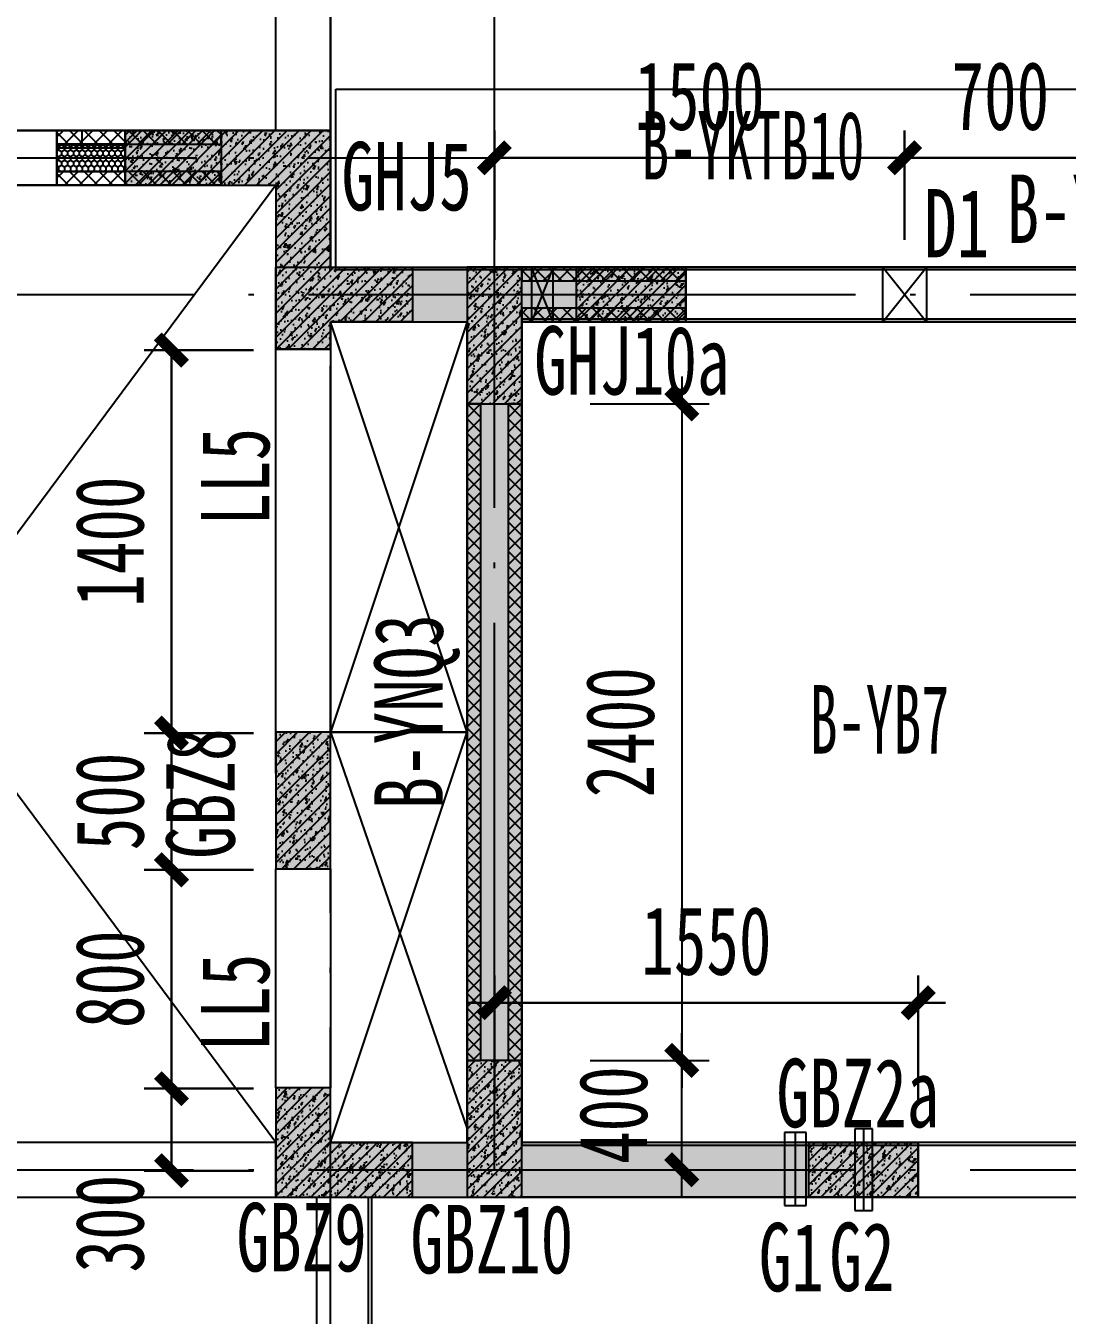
# Model space of a CAD drawing. Extents: x -3200781797 to -8106663, y 494714 to 1244925.
# Drawn here: x -8160214 to -8156406, y 1013206 to 1017921 of the extents above; entities that cross this region are included whole.
import ezdxf
from ezdxf.enums import TextEntityAlignment as Align
from ezdxf.xclip import XClip

# ---------------------------------------------------------------- set-up
doc = ezdxf.new("R2010")
doc.units = 0
doc.header["$LTSCALE"] = 1000
doc.header["$MEASUREMENT"] = 0
doc.header["$XCLIPFRAME"] = 0
for name, pattern in [('120-墙体$0$CENTER2', [1.125, 0.75, -0.125, 0.125, -0.125]), ('120-墙体$0$CONTINOUS', [0]), ('125-核心筒-标准层$0$CONTINOUS', [0]), ('3#-轴线$0$DOTE', [2.42, 2, -0.2, 0.02, -0.2]), ('3#4#5#$0$DASH', [0.35, 0.25, -0.1]), ('DASH', [0.35, 0.25, -0.1])]:
    doc.linetypes.add(name, pattern=pattern)
doc.layers.get('Defpoints').update_dxf_attribs({"color": 30, "linetype": 'DASH'})
for name, color, linetype in [('120-墙体$0$DUCT-排烟中心线', 5, '120-墙体$0$CENTER2'), ('120-墙体$0$DUCT-排烟管', 2, 'Continuous'), ('120-墙体$0$DUCT-送风中心线', 5, '120-墙体$0$CENTER2'), ('120-墙体$0$DUCT-送风管', 4, 'Continuous'), ('120-墙体$0$S-WALL', 40, 'Continuous'), ('120-墙体$0$S-WALL-BEAM', 120, 'Continuous'), ('120-墙体$0$S-WALL-COLU', 252, '120-墙体$0$CONTINOUS'), ('120-墙体$0$S-WALL-COLU-HATC', 16, 'Continuous'), ('120-墙体$0$S-WALL-HATC', 253, 'Continuous'), ('120-墙体$0$提结构条件', 7, 'Continuous'), ('120-墙体$0$暖-首层和标准层暖通套管_TZ$0$H-暖洞-穿梁', 3, 'Continuous'), ('125-核心筒-标准层$0$HATCH', 254, 'Continuous'), ('125-核心筒-标准层$0$S-SLAB-HOLE', 5, 'Continuous'), ('125-核心筒-标准层$0$S-WALL', 40, 'Continuous'), ('125-核心筒-标准层$0$S-WALL-BEAM', 120, 'Continuous'), ('125-核心筒-标准层$0$S-WALL-COLU', 252, '125-核心筒-标准层$0$CONTINOUS'), ('125-核心筒-标准层$0$S-WALL-COLU-HATC', 16, 'Continuous'), ('125-核心筒-标准层$0$S-WALL-HATC', 253, 'Continuous'), ('3#-轴线$0$A-ANNO-DOTE', 10, '3#-轴线$0$DOTE'), ('3#4#5#$0$DIM', 3, 'Continuous'), ('3#4#5#$0$PC-SLAB', 6, '3#4#5#$0$DASH'), ('3#4#5#$0$S-ANNO-TEXT', 7, 'Continuous'), ('3#4#5#$0$S-PC-FQ', 4, 'Continuous'), ('3#4#5#$0$S-PC-FQ-NYQ', 4, 'Continuous'), ('3#4#5#$0$S-PC-FQ-WYQ', 4, 'Continuous'), ('3#4#5#$0$S-PC-SLAB', 6, 'Continuous'), ('DIM', 3, 'Continuous'), ('S-PC-FQ-WYQ', 4, 'Continuous'), ('S-WALL-BEAM-TEXT', 2, 'Continuous'), ('S-WALL-COLU-TEXT', 2, 'Continuous')]:
    doc.layers.add(name, color=color, linetype=linetype)
doc.layers.add('设备条件', color=5, linetype='Continuous', lineweight=30)
doc.styles.add('3#4#5#$0$外部参照 1$0$宋体', font='', dxfattribs={"width": 0.8})
doc.styles.add('3#4#5#$0$宋体', font='', dxfattribs={"width": 0.8})
doc.styles.add('3#4#5#$0$楷体', font='', dxfattribs={"width": 0.7})
doc.styles.add('TSSD_Dimension', font='', dxfattribs={"width": 0.7})
doc.styles.add('楷体GB312', font='', dxfattribs={"width": 0.8})
doc.styles.get('3#4#5#$0$外部参照 1$0$宋体').set_extended_font_data('SimSun')
doc.styles.get('3#4#5#$0$宋体').set_extended_font_data('SimSun')
doc.styles.get('3#4#5#$0$楷体').set_extended_font_data('KaiTi_GB2312')
doc.styles.get('TSSD_Dimension').set_extended_font_data('KaiTi_GB2312')
doc.styles.get('楷体GB312').set_extended_font_data('楷体_GB2312')
doc.dimstyles.new('3#4#5#$0$TSSD_100_100', dxfattribs={"dimtxt": 250, "dimasz": 100, "dimexe": 100, "dimexo": 250, "dimgap": 100, "dimtad": 1, "dimdec": 0, "dimzin": 0, "dimdsep": 46, "dimtxsty": '3#4#5#$0$楷体', "dimblk": '3#4#5#$0$_ArchTick', "dimcen": 0, "dimdle": 100, "dimclrt": 7, "dimadec": 0, "dimazin": 0, "dimtfac": 1, "dimtdec": 0, "dimtix": 1, "dimtmove": 2, "dimatfit": 3, "dimfxl": 1, "dimtolj": 1, "dimtzin": 0, "dimarcsym": 0})
doc.dimstyles.new('TSSD_100_100', dxfattribs={"dimtxt": 250, "dimasz": 100, "dimexe": 100, "dimexo": 250, "dimgap": 100, "dimtad": 1, "dimdec": 0, "dimzin": 0, "dimdsep": 46, "dimtxsty": 'TSSD_Dimension', "dimblk": 'ARCHTICK', "dimcen": 0, "dimdle": 100, "dimclrt": 7, "dimadec": 0, "dimazin": 0, "dimtfac": 1, "dimtdec": 0, "dimtix": 1, "dimtmove": 2, "dimatfit": 3, "dimfxl": 1, "dimtolj": 1, "dimtzin": 0, "dimarcsym": 0})
doc.dimstyles.new('TSSD_100_100$0', dxfattribs={"dimtxt": 250, "dimasz": 100, "dimexe": 100, "dimexo": 0, "dimgap": 100, "dimtad": 1, "dimdec": 0, "dimzin": 0, "dimdsep": 46, "dimtxsty": 'TSSD_Dimension', "dimblk1": 'ARCHTICK', "dimblk2": 'ARCHTICK', "dimsah": 1, "dimcen": 0, "dimclrt": 7, "dimadec": 0, "dimazin": 0, "dimtfac": 1, "dimtdec": 0, "dimtix": 1, "dimtmove": 2, "dimatfit": 3, "dimldrblk": 'ARCHTICK', "dimfxl": 300, "dimfxlon": 1, "dimtvp": 0.7, "dimtolj": 1, "dimtzin": 0, "dimarcsym": 0})
pattern_1 = [(225, (-650407.22, -531464.02), (26.9407684, -26.9407684), []), (315, (-650407.22, -531464.02), (26.9407684, 26.9407684), [])]
pattern_2 = [(225, (-650407.22, -531614.02), (26.9407684, -26.9407684), []), (315, (-650407.22, -531614.02), (26.9407684, 26.9407684), [])]
pattern_3 = [(269.9942905, (110828.098, 3091305.449), (10.823449013, -18.751078648), [12.5, -25]), (29.9942905, (110828.098, 3091305.449), (10.82718595, 18.748921125), [12.5, -25]), (329.9942905, (110828.098, 3091305.449), (21.650634963, -0.002157522), [-25, 12.5])]

# ---------------------------------------------------------------- blocks, each defined once
blk = doc.blocks.new('ll-2f')
at = {"layer": 'S-WALL-BEAM-TEXT', "style": '楷体GB312', "width": 0.7}
for p in [(-8403596.7, 777124.9), (-8403596.7, 775202.3)]:
    blk.add_text('LL5', height=250, rotation=90, dxfattribs=at).set_placement(p)
blk = doc.blocks.new('an-4')
at = {"layer": 'S-WALL-COLU-TEXT', "style": '楷体GB312', "width": 0.7}
for s, p in [('GHJ5', (-8461616.2, 771602.3)), ('GHJ10a', (-8460911.6, 770928.9)), ('GBZ2a', (-8460025.6, 768250.4)), ('GBZ9', (-8462000.2, 767723.3)), ('GBZ10', (-8461364.1, 767716))]:
    blk.add_text(s, height=250, dxfattribs=at).set_placement(p)
blk.add_text('GBZ8', height=250, rotation=90, dxfattribs=at).set_placement((-8462007.1, 769232.1))
blk = doc.blocks.new('_ArchTick')
at = {"color": 0, "linetype": 'ByBlock', "const_width": 0.4}
blk.add_lwpolyline([(-0.5, -0.5), (0.5, 0.5)], dxfattribs=at)
blk = doc.blocks.new('*D1284')
at = {"layer": 'Defpoints', "color": 0, "transparency": 16777216}
for p in [(-8381347.2, 700612.7), (-8381347.2, 700112.7), (-8380647.1, 700112.7)]:
    blk.add_point(p, dxfattribs=at)
at = {"layer": 'DIM', "color": 0, "lineweight": -2, "transparency": 16777216}
for p, q in [((-8381347.2, 700312.7), (-8381347.2, 700712.7)), ((-8380647.1, 700312.7), (-8380647.1, 700712.7)), ((-8380647.1, 700612.7), (-8381347.2, 700612.7))]:
    blk.add_line(p, q, dxfattribs=at)
at = {"layer": 'DIM', "color": 0, "lineweight": -2, "transparency": 16777216, "xscale": 100, "yscale": 100, "zscale": 100, "rotation": 180}
blk.add_blockref('_ArchTick', (-8381347.2, 700612.7), dxfattribs=at)
at = {"layer": 'DIM', "color": 0, "lineweight": -2, "transparency": 16777216, "xscale": 100, "yscale": 100, "zscale": 100}
blk.add_blockref('_ArchTick', (-8380647.1, 700612.7), dxfattribs=at)
at = {"layer": 'DIM', "color": 7, "transparency": 16777216, "insert": (-8380997.1, 700837.7), "char_height": 250, "attachment_point": 5, "style": 'TSSD_Dimension'}
blk.add_mtext('\\A1;700', dxfattribs=at)
blk = doc.blocks.new('*D1286')
at = {"layer": 'Defpoints', "color": 0, "transparency": 16777216}
for p in [(-8382847.1, 700612.7), (-8382847.1, 700112.7), (-8381347.2, 700112.7)]:
    blk.add_point(p, dxfattribs=at)
at = {"layer": 'DIM', "color": 0, "lineweight": -2, "transparency": 16777216}
for p, q in [((-8382847.1, 700312.7), (-8382847.1, 700712.7)), ((-8381347.2, 700312.7), (-8381347.2, 700712.7)), ((-8381347.2, 700612.7), (-8382847.1, 700612.7))]:
    blk.add_line(p, q, dxfattribs=at)
at = {"layer": 'DIM', "color": 0, "lineweight": -2, "transparency": 16777216, "xscale": 100, "yscale": 100, "zscale": 100, "rotation": 180}
blk.add_blockref('_ArchTick', (-8382847.1, 700612.7), dxfattribs=at)
at = {"layer": 'DIM', "color": 0, "lineweight": -2, "transparency": 16777216, "xscale": 100, "yscale": 100, "zscale": 100}
blk.add_blockref('_ArchTick', (-8381347.2, 700612.7), dxfattribs=at)
at = {"layer": 'DIM', "color": 7, "transparency": 16777216, "insert": (-8382097.1, 700837.7), "char_height": 250, "attachment_point": 5, "style": 'TSSD_Dimension'}
blk.add_mtext('\\A1;1500', dxfattribs=at)
blk = doc.blocks.new('*D1540')
at = {"layer": 'Defpoints', "color": 0, "transparency": 16777216}
for p in [(-8402773.6, 775380.5), (-8402773.6, 774769.5), (-8401223.6, 774769.5)]:
    blk.add_point(p, dxfattribs=at)
at = {"layer": 'DIM', "color": 0, "lineweight": -2, "transparency": 16777216}
for p, q in [((-8402773.6, 775019.5), (-8402773.6, 775480.5)), ((-8401223.6, 775019.5), (-8401223.6, 775480.5)), ((-8401123.6, 775380.5), (-8402873.6, 775380.5))]:
    blk.add_line(p, q, dxfattribs=at)
at = {"layer": 'DIM', "color": 0, "lineweight": -2, "transparency": 16777216, "xscale": 100, "yscale": 100, "zscale": 100, "rotation": 180}
blk.add_blockref('_ArchTick', (-8402773.6, 775380.5), dxfattribs=at)
at = {"layer": 'DIM', "color": 0, "lineweight": -2, "transparency": 16777216, "xscale": 100, "yscale": 100, "zscale": 100}
blk.add_blockref('_ArchTick', (-8401223.6, 775380.5), dxfattribs=at)
at = {"layer": 'DIM', "color": 7, "transparency": 16777216, "insert": (-8401998.6, 775605.5), "char_height": 250, "attachment_point": 5, "style": 'TSSD_Dimension'}
blk.add_mtext('\\A1;1550', dxfattribs=at)
blk = doc.blocks.new('*D1549')
at = {"layer": 'Defpoints', "color": 0, "transparency": 16777216}
for p in [(-8403954.7, 777766.2), (-8403573.6, 777766.2), (-8403573.6, 776366.2)]:
    blk.add_point(p, dxfattribs=at)
at = {"layer": 'DIM', "color": 0, "lineweight": -2, "transparency": 16777216}
for p, q in [((-8403654.7, 777766.2), (-8404054.7, 777766.2)), ((-8403954.7, 776366.2), (-8403954.7, 777766.2)), ((-8403654.7, 776366.2), (-8404054.7, 776366.2))]:
    blk.add_line(p, q, dxfattribs=at)
at = {"layer": 'DIM', "color": 0, "lineweight": -2, "transparency": 16777216, "xscale": 100, "yscale": 100, "zscale": 100}
for p, rotation in [((-8403954.7, 777766.2), 90), ((-8403954.7, 776366.2), 270)]:
    blk.add_blockref('_ArchTick', p, dxfattribs=dict(at, rotation=rotation))
at = {"layer": 'DIM', "color": 7, "transparency": 16777216, "insert": (-8404179.7, 777066.2), "char_height": 250, "attachment_point": 5, "rotation": 90, "style": 'TSSD_Dimension'}
blk.add_mtext('\\A1;1400', dxfattribs=at)
blk = doc.blocks.new('*D1550')
at = {"layer": 'Defpoints', "color": 0, "transparency": 16777216}
for p in [(-8403954.7, 775066.2), (-8403573.6, 775066.2), (-8403573.6, 774766.2)]:
    blk.add_point(p, dxfattribs=at)
at = {"layer": 'DIM', "color": 0, "lineweight": -2, "transparency": 16777216}
for p, q in [((-8403654.7, 775066.2), (-8404054.7, 775066.2)), ((-8403954.7, 774766.2), (-8403954.7, 775066.2)), ((-8403654.7, 774766.2), (-8404054.7, 774766.2))]:
    blk.add_line(p, q, dxfattribs=at)
at = {"layer": 'DIM', "color": 0, "lineweight": -2, "transparency": 16777216, "xscale": 100, "yscale": 100, "zscale": 100}
for p, rotation in [((-8403954.7, 775066.2), 90), ((-8403954.7, 774766.2), 270)]:
    blk.add_blockref('_ArchTick', p, dxfattribs=dict(at, rotation=rotation))
at = {"layer": 'DIM', "color": 7, "transparency": 16777216, "insert": (-8404179.7, 774572.6), "char_height": 250, "attachment_point": 5, "rotation": 90, "style": 'TSSD_Dimension'}
blk.add_mtext('\\A1;300', dxfattribs=at)
blk = doc.blocks.new('*D1551')
at = {"layer": 'Defpoints', "color": 0, "transparency": 16777216}
for p in [(-8403954.7, 775866.2), (-8403573.6, 775866.2), (-8403573.6, 775066.2)]:
    blk.add_point(p, dxfattribs=at)
at = {"layer": 'DIM', "color": 0, "lineweight": -2, "transparency": 16777216}
for p, q in [((-8403654.7, 775866.2), (-8404054.7, 775866.2)), ((-8403954.7, 775066.2), (-8403954.7, 775866.2)), ((-8403654.7, 775066.2), (-8404054.7, 775066.2))]:
    blk.add_line(p, q, dxfattribs=at)
at = {"layer": 'DIM', "color": 0, "lineweight": -2, "transparency": 16777216, "xscale": 100, "yscale": 100, "zscale": 100}
for p, rotation in [((-8403954.7, 775866.2), 90), ((-8403954.7, 775066.2), 270)]:
    blk.add_blockref('_ArchTick', p, dxfattribs=dict(at, rotation=rotation))
at = {"layer": 'DIM', "color": 7, "transparency": 16777216, "insert": (-8404179.7, 775466.2), "char_height": 250, "attachment_point": 5, "rotation": 90, "style": 'TSSD_Dimension'}
blk.add_mtext('\\A1;800', dxfattribs=at)
blk = doc.blocks.new('*D1552')
at = {"layer": 'Defpoints', "color": 0, "transparency": 16777216}
for p in [(-8403954.7, 776366.2), (-8403573.6, 776366.2), (-8403573.6, 775866.2)]:
    blk.add_point(p, dxfattribs=at)
at = {"layer": 'DIM', "color": 0, "lineweight": -2, "transparency": 16777216}
for p, q in [((-8403954.7, 776366.2), (-8403954.7, 776466.2)), ((-8403654.7, 776366.2), (-8404054.7, 776366.2)), ((-8403954.7, 775866.2), (-8403954.7, 776366.2)), ((-8403654.7, 775866.2), (-8404054.7, 775866.2)), ((-8403954.7, 775866.2), (-8403954.7, 775766.2))]:
    blk.add_line(p, q, dxfattribs=at)
at = {"layer": 'DIM', "color": 0, "lineweight": -2, "transparency": 16777216, "xscale": 100, "yscale": 100, "zscale": 100}
for p, rotation in [((-8403954.7, 776366.2), 270), ((-8403954.7, 775866.2), 90)]:
    blk.add_blockref('_ArchTick', p, dxfattribs=dict(at, rotation=rotation))
at = {"layer": 'DIM', "color": 7, "transparency": 16777216, "insert": (-8404179.7, 776116.2), "char_height": 250, "attachment_point": 5, "rotation": 90, "style": 'TSSD_Dimension'}
blk.add_mtext('\\A1;500', dxfattribs=at)
blk = doc.blocks.new('3#4#5#$0$_ArchTick')
at = {"color": 0, "linetype": 'ByBlock', "const_width": 0.4}
blk.add_lwpolyline([(-0.5, -0.5), (0.5, 0.5)], dxfattribs=at)
blk = doc.blocks.new('*D3534')
at = {"layer": '3#4#5#$0$DIM', "color": 0, "lineweight": -2, "transparency": 16777216}
for p, q in [((12985.3, -400), (12985.3, -3000.2)), ((12650, -500), (13085.3, -500)), ((12650, -2900.2), (13085.3, -2900.2))]:
    blk.add_line(p, q, dxfattribs=at)
at = {"layer": 'Defpoints', "color": 0, "transparency": 16777216}
for p in [(12400, -500), (12400, -2900.2), (12985.3, -2900.2)]:
    blk.add_point(p, dxfattribs=at)
at = {"layer": '3#4#5#$0$DIM', "color": 0, "lineweight": -2, "transparency": 16777216, "xscale": 100, "yscale": 100, "zscale": 100}
for p, rotation in [((12985.3, -500), 90), ((12985.3, -2900.2), 270)]:
    blk.add_blockref('3#4#5#$0$_ArchTick', p, dxfattribs=dict(at, rotation=rotation))
at = {"layer": '3#4#5#$0$DIM', "color": 7, "transparency": 16777216, "insert": (12760.3, -1700.1), "char_height": 250, "attachment_point": 5, "rotation": 90, "style": '3#4#5#$0$楷体'}
blk.add_mtext('\\A1;2400', dxfattribs=at)
blk = doc.blocks.new('3#4#5#$0$B-YNQ3')
at = {"layer": '3#4#5#$0$S-PC-FQ-WYQ'}
h = blk.add_hatch(dxfattribs=at)
h.set_pattern_fill('ANSI37', color=256, scale=12, angle=90)
h.set_pattern_definition([(135, (-992358.283, 833989.707), (-26.9407684, -26.9407684), []), (225, (-992358.283, 833989.707), (26.9407684, -26.9407684), [])])
h.paths.add_polyline_path([(-130555.6, 319088.3), (-130505.6, 319088.3), (-130505.9, 321488.4), (-130555.9, 321488.4)])
h = blk.add_hatch(dxfattribs=at)
h.set_pattern_fill('ANSI37', color=256, scale=12, angle=90)
h.set_pattern_definition([(135, (-992208.283, 833989.707), (-26.9407684, -26.9407684), []), (225, (-992208.283, 833989.707), (26.9407684, -26.9407684), [])])
h.paths.add_polyline_path([(-130405.6, 319088.3), (-130355.6, 319088.3), (-130355.9, 321488.4), (-130405.9, 321488.4)])
for points in [[(-130555.6, 319088.3), (-130505.6, 319088.3), (-130505.9, 321488.4), (-130555.9, 321488.4)], [(-130555.9, 321488.4), (-130355.9, 321488.4), (-130355.6, 319088.3), (-130555.6, 319088.3)], [(-130405.6, 319088.3), (-130355.6, 319088.3), (-130355.9, 321488.4), (-130405.9, 321488.4)]]:
    blk.add_lwpolyline(points, close=True, dxfattribs=at)
blk = doc.blocks.new('3#4#5#$0$B-YWQ3')
at = {"layer": '3#4#5#$0$S-PC-FQ'}
h = blk.add_hatch(dxfattribs=at)
h.set_pattern_fill('HONEY', color=6, scale=100, angle=-90.0057)
h.set_pattern_definition(pattern_3)
h.paths.add_polyline_path([(-138306, 330338.4), (-138306, 330238.4), (-138556, 330238.4), (-138556, 330338.4)])
h = blk.add_hatch(dxfattribs=at)
h.set_pattern_fill('HONEY', color=6, scale=100, angle=-90.0057)
h.set_pattern_definition(pattern_3)
h.paths.add_polyline_path([(-137306, 330338.4), (-137306, 330238.4), (-137056, 330238.4), (-137056, 330338.4)])
at = {"layer": '3#4#5#$0$S-PC-FQ-WYQ'}
h = blk.add_hatch(dxfattribs=at)
h.set_pattern_fill('ANSI37', color=256, scale=12, angle=180)
h.set_pattern_definition(pattern_1)
h.paths.add_polyline_path([(-138905.8, 330388.4), (-138905.8, 330338.4), (-138306, 330338.4), (-138306, 330388.4)])
h = blk.add_hatch(dxfattribs=at)
h.set_pattern_fill('ANSI37', color=256, scale=12, angle=180)
h.set_pattern_definition(pattern_1)
h.paths.add_polyline_path([(-136705.8, 330338.4), (-136705.8, 330388.4), (-137306, 330388.4), (-137306, 330338.4)])
h = blk.add_hatch(dxfattribs=at)
h.set_pattern_fill('ANSI37', color=256, scale=12, angle=180)
h.set_pattern_definition(pattern_2)
h.paths.add_polyline_path([(-138905.8, 330238.4), (-138905.8, 330188.4), (-138306, 330188.4), (-138306, 330238.4)])
h = blk.add_hatch(dxfattribs=at)
h.set_pattern_fill('ANSI37', color=256, scale=12, angle=180)
h.set_pattern_definition(pattern_2)
h.paths.add_polyline_path([(-136705.8, 330188.4), (-136705.8, 330238.4), (-137306, 330238.4), (-137306, 330188.4)])
at = {"layer": '3#4#5#$0$S-PC-FQ', "color": 6}
for points in [[(-138306, 330338.4), (-138306, 330238.4), (-138556, 330238.4), (-138556, 330338.4)], [(-137306, 330338.4), (-137306, 330238.4), (-137056, 330238.4), (-137056, 330338.4)]]:
    blk.add_lwpolyline(points, close=True, dxfattribs=at)
at = {"layer": '3#4#5#$0$S-PC-FQ-WYQ'}
for points in [[(-138905.8, 330338.4), (-138905.8, 330388.4), (-138306, 330388.4), (-138306, 330338.4)], [(-138306, 330188.4), (-138306, 330388.4), (-138905.8, 330388.4), (-138905.8, 330188.4)], [(-138306, 330388.4), (-137306, 330388.4), (-137306, 330188.4), (-138306, 330188.4)], [(-136705.8, 330338.4), (-136705.8, 330388.4), (-137306, 330388.4), (-137306, 330338.4)], [(-137306, 330188.4), (-137306, 330388.4), (-136705.8, 330388.4), (-136705.8, 330188.4)], [(-138905.8, 330188.4), (-138905.8, 330238.4), (-138306, 330238.4), (-138306, 330188.4)], [(-136705.8, 330188.4), (-136705.8, 330238.4), (-137306, 330238.4), (-137306, 330188.4)]]:
    blk.add_lwpolyline(points, close=True, dxfattribs=at)
blk = doc.blocks.new('3#4#5#$0$B-YWQ4')
at = {"layer": '3#4#5#$0$S-PC-FQ-WYQ'}
h = blk.add_hatch(dxfattribs=at)
h.set_pattern_fill('ANSI37', color=256, scale=12, angle=180)
h.set_pattern_definition([(225, (-649357.165, -531964.018), (26.9407684, -26.9407684), []), (315, (-649357.165, -531964.018), (26.9407684, 26.9407684), [])])
h.paths.add_polyline_path([(-135005.8, 329838.4), (-135005.8, 329888.4), (-135605.8, 329888.4), (-135605.8, 329838.4)])
h = blk.add_hatch(dxfattribs=at)
h.set_pattern_fill('ANSI37', color=256, scale=12, angle=180)
h.set_pattern_definition([(225, (-649357.165, -532114.018), (26.9407684, -26.9407684), []), (315, (-649357.165, -532114.018), (26.9407684, 26.9407684), [])])
h.paths.add_polyline_path([(-135005.8, 329688.4), (-135005.8, 329738.4), (-135605.8, 329738.4), (-135605.8, 329688.4)])
for points in [[(-135005.8, 329838.4), (-135005.8, 329888.4), (-135605.8, 329888.4), (-135605.8, 329838.4)], [(-135605.8, 329688.4), (-135605.8, 329888.4), (-135005.8, 329888.4), (-135005.8, 329688.4)], [(-135005.8, 329888.4), (-133505.8, 329888.4), (-133505.8, 329688.4), (-135005.8, 329688.4)], [(-135005.8, 329688.4), (-135005.8, 329738.4), (-135605.8, 329738.4), (-135605.8, 329688.4)]]:
    blk.add_lwpolyline(points, close=True, dxfattribs=at)
blk = doc.blocks.new('*D3518')
at = {"layer": '3#4#5#$0$DIM', "color": 0, "lineweight": -2, "transparency": 16777216}
for p, q in [((12985.3, -3400), (12985.3, -2800.2)), ((12650, -2900.2), (13085.3, -2900.2)), ((12650, -3300), (13085.3, -3300))]:
    blk.add_line(p, q, dxfattribs=at)
at = {"layer": 'Defpoints', "color": 0, "transparency": 16777216}
for p in [(12400, -2900.2), (12985.3, -2900.2), (12400, -3300)]:
    blk.add_point(p, dxfattribs=at)
at = {"layer": '3#4#5#$0$DIM', "color": 0, "lineweight": -2, "transparency": 16777216, "xscale": 100, "yscale": 100, "zscale": 100}
for p, rotation in [((12985.3, -2900.2), 90), ((12985.3, -3300), 270)]:
    blk.add_blockref('3#4#5#$0$_ArchTick', p, dxfattribs=dict(at, rotation=rotation))
at = {"layer": '3#4#5#$0$DIM', "color": 7, "transparency": 16777216, "insert": (12735.3, -3100.1), "char_height": 250, "attachment_point": 5, "rotation": 90, "style": '3#4#5#$0$楷体'}
blk.add_mtext('\\A1;400', dxfattribs=at)
blk = doc.blocks.new('3#4#5#$0$ban3')
at = {"layer": '3#4#5#$0$S-PC-SLAB'}
for points in [[(-216832, 409965), (-216832, 412985), (-219532, 412985), (-219532, 409965)], [(-214472, 407375), (-220092, 407375), (-220092, 409775), (-214472, 409775)]]:
    blk.add_lwpolyline(points, close=True, dxfattribs=at)
blk = doc.blocks.new('3#4#5#$0$5#')
at = {"layer": '3#4#5#$0$S-ANNO-TEXT'}
blk.add_blockref('3#4#5#$0$ban3', (378828.8, -247400), dxfattribs=at)
at = {"layer": '3#4#5#$0$PC-SLAB', "linetype": 'ByBlock', "style": '3#4#5#$0$外部参照 1$0$宋体', "width": 0.6}
blk.add_text('B-YB7', height=250, dxfattribs=at).set_placement((160605.1, 164121.8), align=Align.MIDDLE)
blk = doc.blocks.new('3#4#5#$0$3#屋顶层悬挑板')
at = {"layer": '3#4#5#$0$S-PC-SLAB'}
blk.add_lwpolyline([(155893.2, 330538.8), (158893.2, 330538.8), (158893.2, 329878.8), (155893.2, 329878.8)], close=True, dxfattribs=at)
at = {"layer": '3#4#5#$0$PC-SLAB', "linetype": 'ByBlock', "style": '3#4#5#$0$外部参照 1$0$宋体', "width": 0.6}
blk.add_text('B-YKTB10', height=250, dxfattribs=at).set_placement((157418.5, 330332.1), align=Align.MIDDLE)
blk = doc.blocks.new('120-墙体$0$tretyyt')
at = {"layer": '120-墙体$0$暖-首层和标准层暖通套管_TZ$0$H-暖洞-穿梁', "color": 5}
for p, q in [((52498, 59304.6), (52298, 59384.6)), ((52298, 59304.6), (52498, 59384.6))]:
    blk.add_line(p, q, dxfattribs=at)
blk.add_lwpolyline([(52498, 59304.6), (52498, 59384.6), (52298, 59384.6), (52298, 59304.6)], close=True, dxfattribs=at)
blk = doc.blocks.new('120-墙体$0$rtret')
at = {"layer": '120-墙体$0$暖-首层和标准层暖通套管_TZ$0$H-暖洞-穿梁', "color": 3}
for p, q in [((53777.5, 61921.5), (53618.5, 61721.5)), ((53777.5, 61721.5), (53618.5, 61921.5))]:
    blk.add_line(p, q, dxfattribs=at)
blk.add_lwpolyline([(53777.5, 61921.5), (53618.5, 61921.5), (53618.5, 61721.5), (53777.5, 61721.5)], close=True, dxfattribs=at)
blk = doc.blocks.new('120-墙体$0$A$Ca94620f4')
at = {"layer": '120-墙体$0$DUCT-排烟中心线'}
blk.add_line((-6299.8, -2950.7), (-6299.8, -3249.3), dxfattribs=at)
at = {"layer": '120-墙体$0$DUCT-排烟管'}
for p, q in [((-6332.3, -2950.7), (-6332.3, -3249.3)), ((-6267.3, -2950.7), (-6332.3, -2950.7)), ((-6267.3, -3249.3), (-6267.3, -2950.7)), ((-6332.3, -3249.3), (-6267.3, -3249.3))]:
    blk.add_line(p, q, dxfattribs=at)
at = {"layer": '120-墙体$0$DUCT-送风中心线'}
blk.add_line((-6549.8, -2963.7), (-6549.8, -3231), dxfattribs=at)
at = {"layer": '120-墙体$0$DUCT-送风管'}
for p, q in [((-6589.8, -2963.7), (-6589.8, -3231)), ((-6509.8, -2963.7), (-6589.8, -2963.7)), ((-6509.8, -3231), (-6509.8, -2963.7)), ((-6589.8, -3231), (-6509.8, -3231))]:
    blk.add_line(p, q, dxfattribs=at)
at = {"layer": '120-墙体$0$提结构条件', "rotation": 90}
blk.add_blockref('120-墙体$0$tretyyt', (51869.6, -52298), dxfattribs=at)
at = {"layer": '120-墙体$0$提结构条件', "xscale": -1}
blk.add_blockref('120-墙体$0$rtret', (47548, -61721.5), dxfattribs=at)
blk = doc.blocks.new('120-墙体')
at = {"layer": '120-墙体$0$S-WALL-COLU-HATC'}
h = blk.add_hatch(dxfattribs=at)
h.set_pattern_fill('AR-CONC', color=256, scale=10)
h.set_pattern_definition([(50, (-5604.75, -241007.814), (71.726018, -6.275213), [7.5, -82.5]), (355, (-5604.75, -241007.814), (-13.875133, 75.219213), [6, -66]), (100.4514, (-5598.77, -241008.34), (57.850938, 68.943954), [6.37402, -70.114211]), (46.1842, (-5604.75, -240987.81), (106.724105, -16.5519), [11.25, -123.75]), (96.6356, (-5595.86, -240989.19), (93.46627, 97.411787), [9.56103, -105.1713]), (351.1842, (-5604.75, -240987.81), (93.466195, 97.41186), [9, -99]), (21, (-5594.75, -240992.814), (59.690705, -40.261889), [7.5, -82.5]), (326, (-5594.75, -240992.814), (24.331533, 72.515005), [6, -66]), (71.4514, (-5589.775, -240996.17), (84.022263, 32.25305), [6.37402, -70.114211]), (37.5, (-5604.75, -241007.814), (1.2159855, 33.2893854), [0, -65.2, 0, -67, 0, -66.25]), (7.5, (-5604.75, -241007.814), (26.306954, 39.441171), [0, -38.2, 0, -63.7, 0, -25.25]), (327.5, (-5627.05, -241007.814), (53.3822436, -2.2554872), [0, -25, 0, -78, 0, -103.5]), (317.5, (-5637.05, -241007.814), (58.318617, 10.010498), [0, -32.5, 0, -51.8, 0, -73.5])])
h.paths.add_polyline_path([(-7600, -100), (-7600, 100), (-7200, 100), (-7200, -100)])
h = blk.add_hatch(dxfattribs=at)
h.set_pattern_fill('ANSI31', color=256, scale=250, style=0)
h.set_pattern_definition([(45, (-5604.75, -241007.814), (-22.097087, 22.097087), [])])
h.paths.add_polyline_path([(-7600, 100), (-7600, -100), (-7200, -100), (-7200, 100)])
h = blk.add_hatch(dxfattribs=at)
h.set_pattern_fill('AR-CONC', color=256, scale=10)
h.set_pattern_definition([(50, (-4754.75, -244207.814), (71.726018, -6.275213), [7.5, -82.5]), (355, (-4754.75, -244207.814), (-13.875133, 75.219213), [6, -66]), (100.4514, (-4748.77, -244208.34), (57.850938, 68.943954), [6.37402, -70.114211]), (46.1842, (-4754.75, -244187.81), (106.724105, -16.5519), [11.25, -123.75]), (96.6356, (-4745.86, -244189.19), (93.46627, 97.411787), [9.56103, -105.1713]), (351.1842, (-4754.75, -244187.81), (93.466195, 97.41186), [9, -99]), (21, (-4744.75, -244192.814), (59.690705, -40.261889), [7.5, -82.5]), (326, (-4744.75, -244192.814), (24.331533, 72.515005), [6, -66]), (71.4514, (-4739.775, -244196.17), (84.022263, 32.25305), [6.37402, -70.114211]), (37.5, (-4754.75, -244207.814), (1.2159855, 33.2893854), [0, -65.2, 0, -67, 0, -66.25]), (7.5, (-4754.75, -244207.814), (26.306954, 39.441171), [0, -38.2, 0, -63.7, 0, -25.25]), (327.5, (-4777.05, -244207.814), (53.3822436, -2.2554872), [0, -25, 0, -78, 0, -103.5]), (317.5, (-4787.05, -244207.814), (58.318617, 10.010498), [0, -32.5, 0, -51.8, 0, -73.5])])
h.paths.add_polyline_path([(-6750, -3300), (-6750, -3100), (-6350, -3100), (-6350, -3300)])
h = blk.add_hatch(dxfattribs=at)
h.set_pattern_fill('ANSI31', color=256, scale=250, style=0)
h.set_pattern_definition([(45, (-4754.75, -244207.814), (-22.097087, 22.097087), [])])
h.paths.add_polyline_path([(-6750, -3100), (-6750, -3300), (-6350, -3300), (-6350, -3100)])
at = {"layer": '120-墙体$0$S-WALL-HATC'}
for points in [[(-7800, 100), (-7800, -100), (-7200, -100), (-7200, 100)], [(-6350, -3300), (-6350, -3100), (-7800, -3100), (-7800, -3300)]]:
    blk.add_hatch(color=256, dxfattribs=at).paths.add_polyline_path(points)
at = {"layer": '120-墙体$0$S-WALL'}
for p, q in [((-7800, 100), (-7200, 100)), ((-7200, -100), (-7200, 100)), ((-7800, -100), (-7200, -100)), ((-6350, -3100), (-7800, -3100)), ((-7800, -3300), (-7800, -3100)), ((-6350, -3300), (-6350, -3100)), ((-6350, -3300), (-7800, -3300))]:
    blk.add_line(p, q, dxfattribs=at)
at = {"layer": '120-墙体$0$S-WALL-BEAM'}
for points in [[(-7200, 100), (-7200, -100), (-5700, -100), (-5700, 100)], [(-6350, -3100), (-6350, -3300), (-1750, -3300), (-1750, -3100)]]:
    blk.add_lwpolyline(points, close=True, dxfattribs=at)
at = {"layer": '120-墙体$0$S-WALL-COLU', "lineweight": -2}
for points in [[(-7600, -100), (-7600, 100), (-7200, 100), (-7200, -100)], [(-6750, -3300), (-6750, -3100), (-6350, -3100), (-6350, -3300)]]:
    blk.add_lwpolyline(points, close=True, dxfattribs=at)
blk.add_blockref('120-墙体$0$A$Ca94620f4', (-250, -100))
blk = doc.blocks.new('125-核心筒-标准层')
at = {"layer": '125-核心筒-标准层$0$HATCH'}
h = blk.add_hatch(dxfattribs=at)
h.set_pattern_fill('BRICK1', color=256, scale=20, style=0)
h.set_pattern_definition([(0, (-47688.61, -30845.9), (0, 160), []), (90, (-47688.61, -30845.9), (-160, 160), [160, -160])])
h.paths.add_polyline_path([(400, 7500), (150, 7500), (150, 7700), (400, 7700)])
at = {"layer": '125-核心筒-标准层$0$S-WALL-COLU-HATC'}
h = blk.add_hatch(dxfattribs=at)
h.set_pattern_fill('AR-CONC', color=256, scale=10)
h.set_pattern_definition([(50, (18489.61, -233407.81), (71.726018, -6.275213), [7.5, -82.5]), (355, (18489.61, -233407.81), (-13.875133, 75.219213), [6, -66]), (100.4514, (18495.59, -233408.334), (57.850938, 68.943954), [6.37402, -70.114211]), (46.1842, (18489.61, -233387.81), (106.724105, -16.5519), [11.25, -123.75]), (96.6356, (18498.5, -233389.19), (93.46627, 97.411787), [9.56103, -105.1713]), (351.1842, (18489.61, -233387.81), (93.466195, 97.41186), [9, -99]), (21, (18499.61, -233392.81), (59.690705, -40.261889), [7.5, -82.5]), (326, (18499.61, -233392.81), (24.331533, 72.515005), [6, -66]), (71.4514, (18504.586, -233396.166), (84.022263, 32.25305), [6.37402, -70.114211]), (37.5, (18489.611, -233407.81), (1.2159855, 33.2893854), [0, -65.2, 0, -67, 0, -66.25]), (7.5, (18489.61, -233407.81), (26.306954, 39.441171), [0, -38.2, 0, -63.7, 0, -25.25]), (327.5, (18467.311, -233407.81), (53.3822436, -2.2554872), [0, -25, 0, -78, 0, -103.5]), (317.5, (18457.31, -233407.81), (58.318617, 10.010498), [0, -32.5, 0, -51.8, 0, -73.5])])
h.paths.add_polyline_path([(950, 7500), (950, 7200), (1150, 7200), (1150, 7700), (400, 7700), (400, 7500)])
h = blk.add_hatch(dxfattribs=at)
h.set_pattern_fill('ANSI31', color=256, scale=250, style=0)
h.set_pattern_definition([(45, (18489.61, -233407.81), (-22.097087, 22.097087), [])])
h.paths.add_polyline_path([(950, 7500), (950, 7200), (1150, 7200), (1150, 7700), (400, 7700), (400, 7500)])
h = blk.add_hatch(dxfattribs=at)
h.set_pattern_fill('AR-CONC', color=256, scale=10)
h.set_pattern_definition([(50, (16687.05, -233495.61), (71.726018, -6.275213), [7.5, -82.5]), (355, (16687.05, -233495.61), (-13.875133, 75.219213), [6, -66]), (100.4514, (16693.03, -233496.135), (57.850938, 68.943954), [6.37402, -70.114211]), (46.1842, (16687.05, -233475.61), (106.724105, -16.5519), [11.25, -123.75]), (96.6356, (16695.95, -233476.99), (93.46627, 97.411787), [9.56103, -105.1713]), (351.1842, (16687.05, -233475.61), (93.466195, 97.41186), [9, -99]), (21, (16697.05, -233480.61), (59.690705, -40.261889), [7.5, -82.5]), (326, (16697.05, -233480.61), (24.331533, 72.515005), [6, -66]), (71.4514, (16702.03, -233483.97), (84.022263, 32.25305), [6.37402, -70.114211]), (37.5, (16687.052, -233495.612), (1.2159855, 33.2893854), [0, -65.2, 0, -67, 0, -66.25]), (7.5, (16687.052, -233495.612), (26.306954, 39.441171), [0, -38.2, 0, -63.7, 0, -25.25]), (327.5, (16664.752, -233495.612), (53.3822436, -2.2554872), [0, -25, 0, -78, 0, -103.5]), (317.5, (16654.752, -233495.612), (58.318617, 10.010498), [0, -32.5, 0, -51.8, 0, -73.5])])
h.paths.add_polyline_path([(1150, 7000), (1150, 6900), (950, 6900), (950, 7200), (1450, 7200), (1450, 7000)])
h = blk.add_hatch(dxfattribs=at)
h.set_pattern_fill('ANSI31', color=256, scale=250, style=0)
h.set_pattern_definition([(45, (16687.052, -233495.612), (-22.097087, 22.097087), [])])
h.paths.add_polyline_path([(1150, 7000), (1150, 6900), (950, 6900), (950, 7200), (1450, 7200), (1450, 7000)])
h = blk.add_hatch(dxfattribs=at)
h.set_pattern_fill('AR-CONC', color=256, scale=10)
h.set_pattern_definition([(50, (14087.076, -230457.834), (71.726018, -6.275213), [7.5, -82.5]), (355, (14087.076, -230457.83), (-13.875133, 75.219213), [6, -66]), (100.4514, (14093.05, -230458.36), (57.850938, 68.943954), [6.37402, -70.114211]), (46.1842, (14087.08, -230437.83), (106.724105, -16.5519), [11.25, -123.75]), (96.6356, (14095.97, -230439.21), (93.46627, 97.411787), [9.56103, -105.1713]), (351.1842, (14087.08, -230437.83), (93.466195, 97.41186), [9, -99]), (21, (14097.076, -230442.834), (59.690705, -40.261889), [7.5, -82.5]), (326, (14097.076, -230442.83), (24.331533, 72.515005), [6, -66]), (71.4514, (14102.05, -230446.19), (84.022263, 32.25305), [6.37402, -70.114211]), (37.5, (14087.076, -230457.834), (1.2159855, 33.2893854), [0, -65.2, 0, -67, 0, -66.25]), (7.5, (14087.076, -230457.834), (26.306954, 39.441171), [0, -38.2, 0, -63.7, 0, -25.25]), (327.5, (14064.776, -230457.834), (53.3822436, -2.2554872), [0, -25, 0, -78, 0, -103.5]), (317.5, (14054.776, -230457.834), (58.318617, 10.010498), [0, -32.5, 0, -51.8, 0, -73.5])])
h.paths.add_polyline_path([(1850, 7200), (1650, 7200), (1650, 6700), (1850, 6700)])
h = blk.add_hatch(dxfattribs=at)
h.set_pattern_fill('ANSI31', color=256, scale=250, style=0)
h.set_pattern_definition([(45, (14087.076, -230457.834), (-22.097087, 22.097087), [])])
h.paths.add_polyline_path([(1850, 7200), (1650, 7200), (1650, 6700), (1850, 6700)])
h = blk.add_hatch(dxfattribs=at)
h.set_pattern_fill('AR-CONC', color=256, scale=10)
h.set_pattern_definition([(50, (13387.076, -232307.834), (71.726018, -6.275213), [7.5, -82.5]), (355, (13387.076, -232307.83), (-13.875133, 75.219213), [6, -66]), (100.4514, (13393.05, -232308.36), (57.850938, 68.943954), [6.37402, -70.114211]), (46.1842, (13387.08, -232287.83), (106.724105, -16.5519), [11.25, -123.75]), (96.6356, (13395.97, -232289.21), (93.46627, 97.411787), [9.56103, -105.1713]), (351.1842, (13387.08, -232287.83), (93.466195, 97.41186), [9, -99]), (21, (13397.076, -232292.834), (59.690705, -40.261889), [7.5, -82.5]), (326, (13397.076, -232292.83), (24.331533, 72.515005), [6, -66]), (71.4514, (13402.05, -232296.19), (84.022263, 32.25305), [6.37402, -70.114211]), (37.5, (13387.076, -232307.834), (1.2159855, 33.2893854), [0, -65.2, 0, -67, 0, -66.25]), (7.5, (13387.076, -232307.834), (26.306954, 39.441171), [0, -38.2, 0, -63.7, 0, -25.25]), (327.5, (13364.776, -232307.834), (53.3822436, -2.2554872), [0, -25, 0, -78, 0, -103.5]), (317.5, (13354.776, -232307.834), (58.318617, 10.010498), [0, -32.5, 0, -51.8, 0, -73.5])])
h.paths.add_polyline_path([(1150, 5500), (950, 5500), (950, 5000), (1150, 5000)])
h = blk.add_hatch(dxfattribs=at)
h.set_pattern_fill('ANSI31', color=256, scale=250, style=0)
h.set_pattern_definition([(45, (13387.076, -232307.834), (-22.097087, 22.097087), [])])
h.paths.add_polyline_path([(950, 5000), (1150, 5000), (1150, 5500), (950, 5500)])
h = blk.add_hatch(dxfattribs=at)
h.set_pattern_fill('AR-CONC', color=256, scale=10)
h.set_pattern_definition([(50, (14087.076, -233457.834), (71.726018, -6.275213), [7.5, -82.5]), (355, (14087.076, -233457.83), (-13.875133, 75.219213), [6, -66]), (100.4514, (14093.05, -233458.36), (57.850938, 68.943954), [6.37402, -70.114211]), (46.1842, (14087.08, -233437.83), (106.724105, -16.5519), [11.25, -123.75]), (96.6356, (14095.97, -233439.21), (93.46627, 97.411787), [9.56103, -105.1713]), (351.1842, (14087.08, -233437.83), (93.466195, 97.41186), [9, -99]), (21, (14097.076, -233442.834), (59.690705, -40.261889), [7.5, -82.5]), (326, (14097.076, -233442.83), (24.331533, 72.515005), [6, -66]), (71.4514, (14102.05, -233446.19), (84.022263, 32.25305), [6.37402, -70.114211]), (37.5, (14087.076, -233457.834), (1.2159855, 33.2893854), [0, -65.2, 0, -67, 0, -66.25]), (7.5, (14087.076, -233457.834), (26.306954, 39.441171), [0, -38.2, 0, -63.7, 0, -25.25]), (327.5, (14064.776, -233457.834), (53.3822436, -2.2554872), [0, -25, 0, -78, 0, -103.5]), (317.5, (14054.776, -233457.834), (58.318617, 10.010498), [0, -32.5, 0, -51.8, 0, -73.5])])
h.paths.add_polyline_path([(1850, 4300), (1650, 4300), (1650, 3800), (1850, 3800)])
h = blk.add_hatch(dxfattribs=at)
h.set_pattern_fill('ANSI31', color=256, scale=250, style=0)
h.set_pattern_definition([(45, (14087.076, -233457.834), (-22.097087, 22.097087), [])])
h.paths.add_polyline_path([(1850, 4300), (1650, 4300), (1650, 3800), (1850, 3800)])
h = blk.add_hatch(dxfattribs=at)
h.set_pattern_fill('AR-CONC', color=256, scale=10)
h.set_pattern_definition([(50, (16687.05, -238136.99), (71.726018, -6.275213), [7.5, -82.5]), (355, (16687.05, -238136.99), (-13.875133, 75.219213), [6, -66]), (100.4514, (16693.03, -238137.51), (57.850938, 68.943954), [6.37402, -70.114211]), (46.1842, (16687.05, -238116.99), (106.724105, -16.5519), [11.25, -123.75]), (96.6356, (16695.95, -238118.37), (93.46627, 97.411787), [9.56103, -105.1713]), (351.1842, (16687.05, -238116.99), (93.466195, 97.41186), [9, -99]), (21, (16697.05, -238121.99), (59.690705, -40.261889), [7.5, -82.5]), (326, (16697.05, -238121.99), (24.331533, 72.515005), [6, -66]), (71.4514, (16702.03, -238125.345), (84.022263, 32.25305), [6.37402, -70.114211]), (37.5, (16687.052, -238136.99), (1.2159855, 33.2893854), [0, -65.2, 0, -67, 0, -66.25]), (7.5, (16687.052, -238136.99), (26.306954, 39.441171), [0, -38.2, 0, -63.7, 0, -25.25]), (327.5, (16664.752, -238136.99), (53.3822436, -2.2554872), [0, -25, 0, -78, 0, -103.5]), (317.5, (16654.752, -238136.99), (58.318617, 10.010498), [0, -32.5, 0, -51.8, 0, -73.5])])
h.paths.add_polyline_path([(1150, 4000), (1150, 4200), (950, 4200), (950, 3800), (1450, 3800), (1450, 4000)])
h = blk.add_hatch(dxfattribs=at)
h.set_pattern_fill('ANSI31', color=256, scale=250, style=0)
h.set_pattern_definition([(45, (16687.052, -238136.99), (-22.097087, 22.097087), [])])
h.paths.add_polyline_path([(1150, 4000), (1150, 4200), (950, 4200), (950, 3800), (1450, 3800), (1450, 4000)])
at = {"layer": '125-核心筒-标准层$0$S-WALL-HATC'}
for points in [[(400, 7700), (400, 7500), (950, 7500), (1150, 7700)], [(1150, 7700), (950, 7500), (950, 7100), (1083.3, 7100), (1150, 7200)], [(1083.3, 7100), (1150, 7000), (1650, 7000), (1749.8, 7100), (1750, 7200), (1150, 7200)], [(1749.8, 7100), (1850, 7000), (1850, 7200), (1749.3, 7200)], [(950, 7100), (950, 6900), (1150, 6900), (1150, 7000), (1083.3, 7100)], [(1650, 5500), (1850, 5500), (1850, 7000), (1749.8, 7100), (1650, 7000)], [(950, 5350), (1150, 5350), (1150, 5500), (950, 5500)], [(1650, 5350), (1850, 5350), (1850, 5500), (1650, 5500)], [(950, 5350), (950, 5000), (1150, 5000), (1150, 5350)], [(1750, 3933.3), (1850, 4000), (1850, 5350), (1650, 5350), (1650, 4000)], [(1150, 4000), (1150, 4200), (950, 4200), (950, 3800)], [(1150, 4000), (950, 3800), (1750, 3800), (1750, 3933.3), (1650, 4000)], [(1750, 3933.3), (1750, 3800), (1850, 3800), (1850, 4000)]]:
    blk.add_hatch(color=256, dxfattribs=at).paths.add_polyline_path(points)
at = {"layer": '125-核心筒-标准层$0$S-SLAB-HOLE'}
for points in [[(950, 4000), (-1650, 7500)], [(950, 7500), (-1650, 4000)], [(1650, 5500), (1150, 7000)], [(1650, 7000), (1150, 5500)], [(1150, 4000), (1650, 5500)], [(1150, 5500), (1650, 4050)]]:
    blk.add_lwpolyline(points, dxfattribs=at)
at = {"layer": '125-核心筒-标准层$0$S-WALL'}
for p, q in [((400, 7700), (1150, 7700)), ((400, 7500), (400, 7700)), ((1150, 7700), (1150, 7200)), ((400, 7500), (950, 7500)), ((950, 7500), (950, 7100)), ((1150, 7200), (1850, 7200)), ((1850, 5500), (1850, 7200)), ((950, 7100), (950, 6900)), ((1150, 6900), (1150, 7000)), ((1150, 7000), (1650, 7000)), ((1650, 5500), (1650, 7000)), ((1850, 7000), (1850, 7000)), ((950, 6900), (1150, 6900)), ((950, 5350), (950, 5500)), ((1150, 5350), (1150, 5500)), ((1650, 5350), (1650, 5500)), ((1850, 5350), (1850, 5500)), ((950, 5350), (950, 5000)), ((1150, 5000), (1150, 5350)), ((1650, 4000), (1650, 5350)), ((1850, 3800), (1850, 5350)), ((950, 5000), (1150, 5000)), ((1150, 4200), (950, 4200)), ((950, 4200), (950, 3800)), ((1150, 4000), (1150, 4200)), ((1150, 4000), (1650, 4000)), ((950, 3800), (1850, 3800))]:
    blk.add_line(p, q, dxfattribs=at)
blk.add_lwpolyline([(400, 7500), (150, 7500), (150, 7700), (400, 7700)], close=True, dxfattribs=at)
at = {"layer": '125-核心筒-标准层$0$S-WALL-BEAM'}
for points in [[(950, 8850), (1150, 8850), (1150, 7700), (950, 7700)], [(400, 7500), (400, 7700), (-1100, 7700), (-1100, 7500)], [(950, 6900), (1150, 6900), (1150, 5500), (950, 5500)], [(1650, 5500), (1650, 5500), (1150, 5500), (1150, 5500)], [(950, 5000), (1150, 5000), (1150, 4200), (950, 4200)], [(-1650, 3800), (950, 3800), (950, 4000), (-1650, 4000)], [(1100, 3800), (1300, 3800), (1300, 2400), (1100, 2400)]]:
    blk.add_lwpolyline(points, close=True, dxfattribs=at)
at = {"layer": '125-核心筒-标准层$0$S-WALL-COLU', "linetype": 'ByBlock'}
for points in [[(950, 7500), (950, 7200), (1150, 7200), (1150, 7700), (400, 7700), (400, 7500), (950, 7500)], [(1150, 7000), (1150, 6900), (950, 6900), (950, 7200), (1450, 7200), (1450, 7000), (1150, 7000)], [(1150, 4000), (1150, 4200), (950, 4200), (950, 3800), (1450, 3800), (1450, 4000), (1150, 4000)]]:
    blk.add_lwpolyline(points, dxfattribs=at)
at = {"layer": '125-核心筒-标准层$0$S-WALL-COLU', "lineweight": -2}
for points in [[(1850, 7200), (1650, 7200), (1650, 6700), (1850, 6700)], [(1150, 5500), (950, 5500), (950, 5000), (1150, 5000)], [(1850, 4300), (1650, 4300), (1650, 3800), (1850, 3800)]]:
    blk.add_lwpolyline(points, close=True, dxfattribs=at)
blk = doc.blocks.new('3#-轴线')
at = {"layer": '3#-轴线$0$A-ANNO-DOTE'}
for points in [[(11600, -7100), (11600, 5500)], [(12200, -3200), (12200, 5500)], [(-3000, 500), (44800, 500)], [(-3000, 0), (44800, 0)], [(-3000, -3200), (44800, -3200)]]:
    blk.add_lwpolyline(points, dxfattribs=at)
blk = doc.blocks.new('g-4')
at = {"layer": 'DIM', "color": 7, "char_height": 250, "attachment_point": 5, "style": 'TSSD_Dimension'}
for s, insert in [('\\A1;D1', (-8381156.7, 700373.6)), ('\\A1;G1', (-8381761.1, 696591.5)), ('\\A1;G2', (-8381502.8, 696592.6))]:
    blk.add_mtext(s, dxfattribs=dict(at, insert=insert))
at = {"layer": 'DIM'}
for base, p1, p2, picture, middle in [((-8382847.1, 700612.7), (-8381347.2, 700112.7), (-8382847.1, 700112.7), '*D1286', (-8382097.1, 700837.7)), ((-8381347.2, 700612.7), (-8380647.1, 700112.7), (-8381347.2, 700112.7), '*D1284', (-8380997.1, 700837.7))]:
    dim = blk.add_linear_dim(base=base, p1=p1, p2=p2, angle=180, dimstyle='TSSD_100_100$0', dxfattribs=at)
    dim.commit()
    dim.dimension.update_dxf_attribs({"geometry": picture, "text_midpoint": middle})
blk = doc.blocks.new('bim-f2-4')
at = {"layer": 'DIM'}
for base, p1, p2, picture, middle in [((-8403954.7, 777766.2), (-8403573.6, 776366.2), (-8403573.6, 777766.2), '*D1549', (-8404179.7, 777066.2)), ((-8403954.7, 776366.2), (-8403573.6, 775866.2), (-8403573.6, 776366.2), '*D1552', (-8404179.7, 776116.2)), ((-8403954.7, 775866.2), (-8403573.6, 775066.2), (-8403573.6, 775866.2), '*D1551', (-8404179.7, 775466.2))]:
    dim = blk.add_linear_dim(base=base, p1=p1, p2=p2, angle=90, dimstyle='TSSD_100_100$0', dxfattribs=at)
    dim.commit()
    dim.dimension.update_dxf_attribs({"geometry": picture, "text_midpoint": middle})
dim = blk.add_linear_dim(base=(-8402773.6, 775380.5), p1=(-8401223.6, 774769.5), p2=(-8402773.6, 774769.5), dimstyle='TSSD_100_100', dxfattribs=at)
dim.commit()
dim.dimension.update_dxf_attribs({"geometry": '*D1540', "text_midpoint": (-8401998.6, 775605.5)})
dim = blk.add_linear_dim(base=(-8403954.7, 775066.2), p1=(-8403573.6, 774766.2), p2=(-8403573.6, 775066.2), angle=90, dimstyle='TSSD_100_100$0', dxfattribs=at)
dim.commit()
dim.dimension.update_dxf_attribs({"geometry": '*D1550', "text_midpoint": (-8404179.7, 774572.6), "dimtype": 128})
blk = doc.blocks.new('3#4#5#$0$A$C53EF3948')
at = {"layer": '3#4#5#$0$S-PC-FQ-WYQ'}
for name, p in [('3#4#5#$0$B-YWQ3', (148006, -329888.4)), ('3#4#5#$0$B-YWQ4', (148006, -329888.4)), ('3#4#5#$0$B-YNQ3', (142755.9, -321988.4))]:
    blk.add_blockref(name, p, dxfattribs=at)
at = {"layer": '3#4#5#$0$S-PC-FQ-NYQ', "style": '3#4#5#$0$宋体', "width": 0.7}
blk.add_text('B-YWQ4', height=250, dxfattribs=at).set_placement((14173.1, 213.6), align=Align.MIDDLE_LEFT)
blk.add_text('B-YNQ3', height=250, rotation=90, dxfattribs=at).set_placement((11986.1, -1982.8), align=Align.MIDDLE_LEFT)
at = {"layer": '3#4#5#$0$DIM'}
dim = blk.add_linear_dim(base=(12985.3, -2900.2), p1=(12400, -500), p2=(12400, -2900.2), angle=90, dimstyle='3#4#5#$0$TSSD_100_100', dxfattribs=at)
dim.commit()
dim.dimension.update_dxf_attribs({"geometry": '*D3534', "text_midpoint": (12760.3, -1700.1)})
dim = blk.add_linear_dim(base=(12985.3, -2900.2), p1=(12400, -3300), p2=(12400, -2900.2), angle=90, dimstyle='3#4#5#$0$TSSD_100_100', dxfattribs=at)
dim.commit()
dim.dimension.update_dxf_attribs({"geometry": '*D3518', "text_midpoint": (12735.3, -3100.1), "dimtype": 128})

msp = doc.modelspace()

# ---------------------------------------------------------------- block references
for name, p in [('3#-轴线', (-8170700.4, 1016938)), ('125-核心筒-标准层', (-8160250.4, 1009838)), ('120-墙体', (-8150600.4, 1016938))]:
    msp.add_blockref(name, p)
at = {"layer": '3#4#5#$0$S-ANNO-TEXT'}
msp.add_blockref('3#4#5#$0$A$C53EF3948', (-8170800.4, 1017038.1), dxfattribs=at)
at = {"layer": '3#4#5#$0$S-PC-SLAB'}
for name, p in [('3#4#5#$0$5#', (-8317697.2, 851263.1)), ('3#4#5#$0$3#屋顶层悬挑板', (-8314973.6, 687149.6))]:
    msp.add_blockref(name, p, dxfattribs=at)
at = {"layer": 'S-PC-FQ-WYQ'}
ref = msp.add_blockref('ll-2f', (244273.2, 238968.5), dxfattribs=at)
XClip(ref).set_block_clipping_path([(-8416158.4673028719, 765376.3514517639), (-8394073.5909379814, 780531.5277931418)])
ref = msp.add_blockref('an-4', (302556.7, 245643.5), dxfattribs=at)
XClip(ref).set_block_clipping_path([(-8474406.5640215911, 759411.6824837117), (-8451908.4021570701, 759411.6824837117), (-8451908.4021570701, 772237.1964943478), (-8469079.5832904652, 772237.1964943478), (-8469079.5832904652, 770226.4830145218), (-8474406.5640215911, 770226.4830145218)])
at = {"layer": '设备条件'}
ref = msp.add_blockref('bim-f2-4', (244273.2, 238968.5), dxfattribs=at)
XClip(ref).set_block_clipping_path([(-8419465.985436568, 765745.9128921961), (-8391328.8564223144, 781010.023844782)])
ref = msp.add_blockref('g-4', (224346.7, 316825.3), dxfattribs=at)
XClip(ref).set_block_clipping_path([(-8397143.2603940349, 687543.5894637303), (-8373927.20270833, 702549.2378656254)])

doc.saveas('drawing.dxf')
